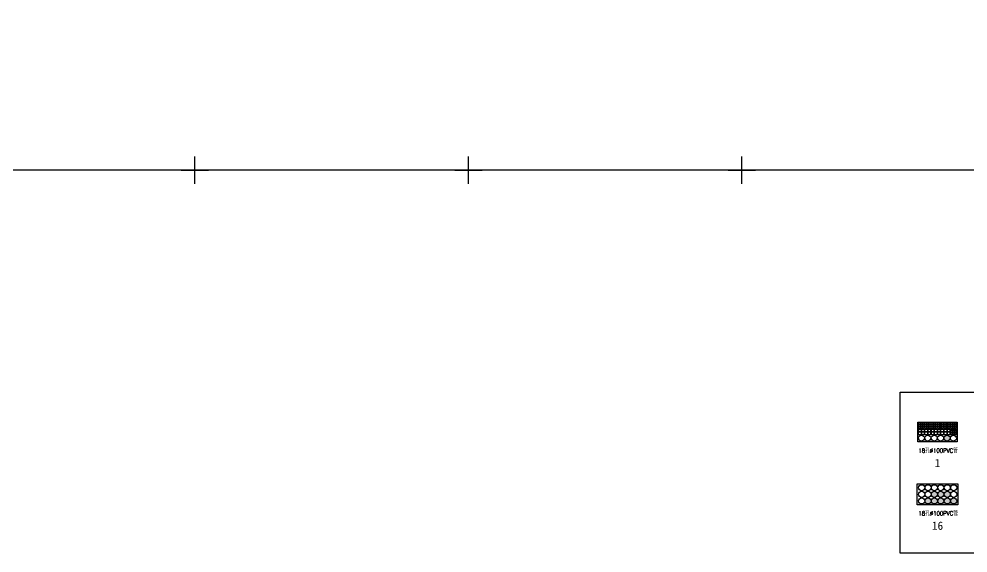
# Model space of a CAD drawing. Extents: x 501830 to 502977, y 299930 to 300245.
# Drawn here: x 502317.8 to 502491.3, y 299930 to 300027.6 of the extents above; entities that cross this region are included whole.
import ezdxf
from ezdxf.enums import TextEntityAlignment as Align

# ---------------------------------------------------------------- set-up
doc = ezdxf.new("R2010")
doc.units = 0
for name, color, linetype in [('TK', 7, 'Continuous'), ('电信断面图及编号', 3, 'Continuous'), ('电信管线', 3, 'Continuous')]:
    doc.layers.add(name, color=color, linetype=linetype)
doc.styles.add('HZ', font='simplex.shx', dxfattribs={"bigfont": 'hztxt'})
doc.styles.add('粗等线', font='SIMHEI.TTF')

# ---------------------------------------------------------------- blocks, each defined once
blk = doc.blocks.new('acfgw')
at = {"color": 4}
for p, q in [((0, -5), (0, 5)), ((-5, 0), (5, 0))]:
    blk.add_line(p, q, dxfattribs=at)

msp = doc.modelspace()

# ---------------------------------------------------------------- hatches: boundary and pattern name
at = {"layer": '电信断面图及编号', "linetype": 'Continuous'}
h = msp.add_hatch(color=256, dxfattribs=at)
h.paths.add_polyline_path([(502488.83, 299953.86), (502489.18, 299953.86), (502489.18, 299953.51), (502488.83, 299953.51)])
h.paths.add_polyline_path([(502482.29, 299952.7), (502482.81, 299952.7), (502482.81, 299952.18), (502482.29, 299952.18)])
edge = h.paths.add_edge_path()
edge.add_arc((502487.49, 299951.03), 0.551, 0, 360)
at = {"layer": '电信管线', "linetype": 'Continuous'}
h = msp.add_hatch(color=256, dxfattribs=at)
edge = h.paths.add_edge_path()
edge.add_arc((502485.18, 299940.76), 0.551, 0, 360)
edge = h.paths.add_edge_path()
edge.add_arc((502486.35, 299940.76), 0.551, 0, 360)
edge = h.paths.add_edge_path()
edge.add_arc((502487.53, 299940.76), 0.551, 0, 360)
edge = h.paths.add_edge_path()
edge.add_arc((502488.71, 299939.56), 0.551, 0, 360)
edge = h.paths.add_edge_path()
edge.add_arc((502487.53, 299939.56), 0.551, 0, 360)
edge = h.paths.add_edge_path()
edge.add_arc((502486.35, 299939.56), 0.551, 0, 360)
edge = h.paths.add_edge_path()
edge.add_arc((502485.18, 299939.56), 0.551, 0, 360)
edge = h.paths.add_edge_path()
edge.add_arc((502484.01, 299939.56), 0.551, 0, 360)

# ---------------------------------------------------------------- linework, layer by layer
at = {"linetype": 'Continuous'}
msp.add_lwpolyline([(501950, 300200), (502700, 300200), (502700, 300000), (501950, 300000)], close=True, dxfattribs=at)
at = {"layer": '电信断面图及编号', "linetype": 'Continuous'}
for points in [[(502478.93, 299959.42), (502616.14, 299959.42), (502616.14, 299930.04), (502478.93, 299930.04)], [(502482.17, 299953.93), (502489.31, 299953.93), (502489.31, 299950.36), (502482.17, 299950.36)], [(502482.28, 299953.86), (502482.63, 299953.86), (502482.63, 299953.51), (502482.28, 299953.51)], [(502482.28, 299953.51), (502482.63, 299953.51), (502482.63, 299953.16), (502482.28, 299953.16)], [(502482.28, 299953.16), (502482.63, 299953.16), (502482.63, 299952.81), (502482.28, 299952.81)], [(502482.29, 299952.7), (502482.81, 299952.7), (502482.81, 299952.18), (502482.29, 299952.18)], [(502482.63, 299953.86), (502482.98, 299953.86), (502482.98, 299953.51), (502482.63, 299953.51)], [(502482.63, 299953.51), (502482.98, 299953.51), (502482.98, 299953.16), (502482.63, 299953.16)], [(502482.63, 299953.16), (502482.98, 299953.16), (502482.98, 299952.81), (502482.63, 299952.81)], [(502482.81, 299952.7), (502483.33, 299952.7), (502483.33, 299952.18), (502482.81, 299952.18)], [(502482.98, 299953.86), (502483.33, 299953.86), (502483.33, 299953.51), (502482.98, 299953.51)], [(502482.98, 299953.51), (502483.33, 299953.51), (502483.33, 299953.16), (502482.98, 299953.16)], [(502482.98, 299953.16), (502483.33, 299953.16), (502483.33, 299952.81), (502482.98, 299952.81)], [(502483.45, 299953.86), (502483.8, 299953.86), (502483.8, 299953.51), (502483.45, 299953.51)], [(502483.45, 299953.51), (502483.8, 299953.51), (502483.8, 299953.16), (502483.45, 299953.16)], [(502483.45, 299953.16), (502483.8, 299953.16), (502483.8, 299952.81), (502483.45, 299952.81)], [(502483.45, 299952.7), (502483.97, 299952.7), (502483.97, 299952.18), (502483.45, 299952.18)], [(502483.8, 299953.86), (502484.15, 299953.86), (502484.15, 299953.51), (502483.8, 299953.51)], [(502483.8, 299953.51), (502484.15, 299953.51), (502484.15, 299953.16), (502483.8, 299953.16)], [(502483.8, 299953.16), (502484.15, 299953.16), (502484.15, 299952.81), (502483.8, 299952.81)], [(502483.97, 299952.7), (502484.49, 299952.7), (502484.49, 299952.18), (502483.97, 299952.18)], [(502484.15, 299953.86), (502484.5, 299953.86), (502484.5, 299953.51), (502484.15, 299953.51)], [(502484.15, 299953.51), (502484.5, 299953.51), (502484.5, 299953.16), (502484.15, 299953.16)], [(502484.15, 299953.16), (502484.5, 299953.16), (502484.5, 299952.81), (502484.15, 299952.81)], [(502484.61, 299953.86), (502484.96, 299953.86), (502484.96, 299953.51), (502484.61, 299953.51)], [(502484.61, 299953.51), (502484.96, 299953.51), (502484.96, 299953.16), (502484.61, 299953.16)], [(502484.61, 299953.16), (502484.96, 299953.16), (502484.96, 299952.81), (502484.61, 299952.81)], [(502484.62, 299952.7), (502485.14, 299952.7), (502485.14, 299952.18), (502484.62, 299952.18)], [(502484.96, 299953.86), (502485.31, 299953.86), (502485.31, 299953.51), (502484.96, 299953.51)], [(502484.96, 299953.51), (502485.31, 299953.51), (502485.31, 299953.16), (502484.96, 299953.16)], [(502484.96, 299953.16), (502485.31, 299953.16), (502485.31, 299952.81), (502484.96, 299952.81)], [(502485.14, 299952.7), (502485.66, 299952.7), (502485.66, 299952.18), (502485.14, 299952.18)], [(502485.31, 299953.86), (502485.66, 299953.86), (502485.66, 299953.51), (502485.31, 299953.51)], [(502485.31, 299953.51), (502485.66, 299953.51), (502485.66, 299953.16), (502485.31, 299953.16)], [(502485.31, 299953.16), (502485.66, 299953.16), (502485.66, 299952.81), (502485.31, 299952.81)], [(502485.79, 299953.86), (502486.14, 299953.86), (502486.14, 299953.51), (502485.79, 299953.51)], [(502485.79, 299953.51), (502486.14, 299953.51), (502486.14, 299953.16), (502485.79, 299953.16)], [(502485.79, 299953.16), (502486.14, 299953.16), (502486.14, 299952.81), (502485.79, 299952.81)], [(502485.79, 299952.7), (502486.31, 299952.7), (502486.31, 299952.18), (502485.79, 299952.18)], [(502486.14, 299953.86), (502486.49, 299953.86), (502486.49, 299953.51), (502486.14, 299953.51)], [(502486.14, 299953.51), (502486.49, 299953.51), (502486.49, 299953.16), (502486.14, 299953.16)], [(502486.14, 299953.16), (502486.49, 299953.16), (502486.49, 299952.81), (502486.14, 299952.81)], [(502486.31, 299952.7), (502486.83, 299952.7), (502486.83, 299952.18), (502486.31, 299952.18)], [(502486.49, 299953.86), (502486.84, 299953.86), (502486.84, 299953.51), (502486.49, 299953.51)], [(502486.49, 299953.51), (502486.84, 299953.51), (502486.84, 299953.16), (502486.49, 299953.16)], [(502486.49, 299953.16), (502486.84, 299953.16), (502486.84, 299952.81), (502486.49, 299952.81)], [(502486.96, 299953.86), (502487.31, 299953.86), (502487.31, 299953.51), (502486.96, 299953.51)], [(502486.96, 299953.51), (502487.31, 299953.51), (502487.31, 299953.16), (502486.96, 299953.16)], [(502486.96, 299953.16), (502487.31, 299953.16), (502487.31, 299952.81), (502486.96, 299952.81)], [(502486.97, 299952.7), (502487.49, 299952.7), (502487.49, 299952.18), (502486.97, 299952.18)], [(502487.31, 299953.86), (502487.66, 299953.86), (502487.66, 299953.51), (502487.31, 299953.51)], [(502487.31, 299953.51), (502487.66, 299953.51), (502487.66, 299953.16), (502487.31, 299953.16)], [(502487.31, 299953.16), (502487.66, 299953.16), (502487.66, 299952.81), (502487.31, 299952.81)], [(502487.49, 299952.7), (502488.01, 299952.7), (502488.01, 299952.18), (502487.49, 299952.18)], [(502487.66, 299953.86), (502488.01, 299953.86), (502488.01, 299953.51), (502487.66, 299953.51)], [(502487.66, 299953.51), (502488.01, 299953.51), (502488.01, 299953.16), (502487.66, 299953.16)], [(502487.66, 299953.16), (502488.01, 299953.16), (502488.01, 299952.81), (502487.66, 299952.81)], [(502488.13, 299953.86), (502488.48, 299953.86), (502488.48, 299953.51), (502488.13, 299953.51)], [(502488.13, 299953.51), (502488.48, 299953.51), (502488.48, 299953.16), (502488.13, 299953.16)], [(502488.13, 299953.16), (502488.48, 299953.16), (502488.48, 299952.81), (502488.13, 299952.81)], [(502488.13, 299952.7), (502488.48, 299952.7), (502488.48, 299952.35), (502488.13, 299952.35)], [(502488.48, 299953.86), (502488.83, 299953.86), (502488.83, 299953.51), (502488.48, 299953.51)], [(502488.48, 299953.51), (502488.83, 299953.51), (502488.83, 299953.16), (502488.48, 299953.16)], [(502488.48, 299953.16), (502488.83, 299953.16), (502488.83, 299952.81), (502488.48, 299952.81)], [(502488.48, 299952.7), (502488.83, 299952.7), (502488.83, 299952.35), (502488.48, 299952.35)], [(502488.83, 299953.86), (502489.18, 299953.86), (502489.18, 299953.51), (502488.83, 299953.51)], [(502488.83, 299953.51), (502489.18, 299953.51), (502489.18, 299953.16), (502488.83, 299953.16)], [(502488.83, 299953.16), (502489.18, 299953.16), (502489.18, 299952.81), (502488.83, 299952.81)], [(502488.83, 299952.7), (502489.18, 299952.7), (502489.18, 299952.35), (502488.83, 299952.35)], [(502482.29, 299952.18), (502482.81, 299952.18), (502482.81, 299951.66), (502482.29, 299951.66)], [(502482.81, 299952.18), (502483.33, 299952.18), (502483.33, 299951.66), (502482.81, 299951.66)], [(502483.45, 299952.18), (502483.97, 299952.18), (502483.97, 299951.66), (502483.45, 299951.66)], [(502483.97, 299952.18), (502484.49, 299952.18), (502484.49, 299951.66), (502483.97, 299951.66)], [(502484.62, 299952.18), (502485.14, 299952.18), (502485.14, 299951.66), (502484.62, 299951.66)], [(502485.14, 299952.18), (502485.66, 299952.18), (502485.66, 299951.66), (502485.14, 299951.66)], [(502485.79, 299952.18), (502486.31, 299952.18), (502486.31, 299951.66), (502485.79, 299951.66)], [(502486.31, 299952.18), (502486.83, 299952.18), (502486.83, 299951.66), (502486.31, 299951.66)], [(502486.97, 299952.18), (502487.49, 299952.18), (502487.49, 299951.66), (502486.97, 299951.66)], [(502487.49, 299952.18), (502488.01, 299952.18), (502488.01, 299951.66), (502487.49, 299951.66)], [(502488.13, 299952.35), (502488.48, 299952.35), (502488.48, 299952), (502488.13, 299952)], [(502488.13, 299952), (502488.48, 299952), (502488.48, 299951.65), (502488.13, 299951.65)], [(502488.48, 299952.35), (502488.83, 299952.35), (502488.83, 299952), (502488.48, 299952)], [(502488.48, 299952), (502488.83, 299952), (502488.83, 299951.65), (502488.48, 299951.65)], [(502488.83, 299952.35), (502489.18, 299952.35), (502489.18, 299952), (502488.83, 299952)], [(502488.83, 299952), (502489.18, 299952), (502489.18, 299951.65), (502488.83, 299951.65)], [(502482.05, 299942.66), (502489.45, 299942.66), (502489.45, 299938.87), (502482.05, 299938.87)]]:
    msp.add_lwpolyline(points, close=True, dxfattribs=at)
at = {"layer": '电信断面图及编号'}
for centre in [(502482.81, 299951.03), (502483.97, 299951.03), (502485.14, 299951.03), (502486.31, 299951.03), (502487.49, 299951.03), (502488.65, 299951.02), (502482.85, 299941.96), (502484.01, 299941.96), (502485.18, 299941.96), (502486.35, 299941.96), (502487.53, 299941.96), (502488.71, 299941.96), (502482.85, 299940.76), (502484.01, 299940.76), (502485.18, 299940.76), (502486.35, 299940.76), (502487.53, 299940.76), (502488.71, 299940.76), (502482.85, 299939.56), (502484.01, 299939.56), (502485.18, 299939.56), (502486.35, 299939.56), (502487.53, 299939.56), (502488.71, 299939.56)]:
    msp.add_circle(centre, 0.551, dxfattribs=at)

# ---------------------------------------------------------------- block references
at = {"layer": 'TK', "linetype": 'Continuous', "xscale": 0.5, "yscale": 0.5}
for p in [(502350, 300000), (502400, 300000), (502450, 300000)]:
    msp.add_blockref('acfgw', p, dxfattribs=at)

# ---------------------------------------------------------------- texts
at = {"layer": '电信断面图及编号', "style": 'HZ', "width": 0.8}
for p in [(502482.25, 299948.35, 200.54), (502482.26, 299936.88, 200.54)]:
    msp.add_text('18孔%%c100PVC管', height=0.8, dxfattribs=at).set_placement(p)
at = {"layer": '电信断面图及编号', "style": '粗等线'}
for s, p in [('1', (502485.75, 299946.48)), ('16', (502485.75, 299935.02))]:
    msp.add_text(s, height=1.5, dxfattribs=at).set_placement(p, align=Align.MIDDLE)

doc.saveas('drawing.dxf')
